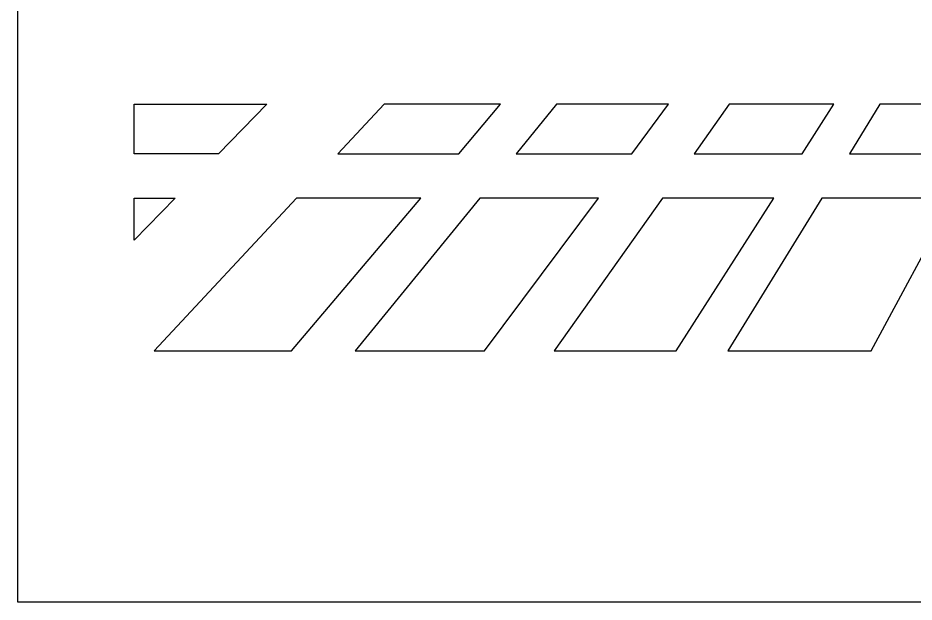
# Model space of a CAD drawing. Extents: x 101 to 2101, y 75 to 2087.
# Drawn here: x 101 to 575.2, y 75.4 to 384.7 of the extents above; entities that cross this region are included whole.
import ezdxf

# ---------------------------------------------------------------- set-up
doc = ezdxf.new("R2010")
doc.units = 0
doc.layers.add('LAYER_01', color=7, linetype='CONTINUOUS')

msp = doc.modelspace()

# ---------------------------------------------------------------- linework, layer by layer
at = {"layer": 'LAYER_01'}
msp.add_lwpolyline([(101.01, 1666.56, -0.19494), (1093.27, 2087.06), (1093.27, 75.37), (101.01, 75.37)], format="xyb", close=True, dxfattribs=at)
for points in [[(232.71, 338.98), (207.19, 312.82), (162.57, 312.82), (162.57, 338.98)], [(294.74, 338.98), (270.37, 312.82), (334.22, 312.82), (356.4, 338.98)], [(386.01, 338.98), (364.66, 312.82), (425.76, 312.82), (445.26, 338.98)], [(477.39, 338.98), (458.83, 312.82), (516.02, 312.82), (532.77, 338.98)], [(557.11, 338.98), (540.97, 312.82), (608.83, 312.82), (622.94, 338.98)], [(184.2, 289.26), (162.57, 267.09), (162.57, 289.26)], [(248.42, 289.26), (173.15, 208.48), (245.74, 208.48), (314.24, 289.26)], [(345.43, 289.26), (279.5, 208.48), (347.97, 208.48), (408.2, 289.26)], [(442.11, 289.26), (384.8, 208.48), (449.22, 208.48), (500.94, 289.26)], [(526.44, 289.26), (476.6, 208.48), (552.53, 208.48), (596.11, 289.26)]]:
    msp.add_lwpolyline(points, close=True, dxfattribs=at)

doc.saveas('drawing.dxf')
